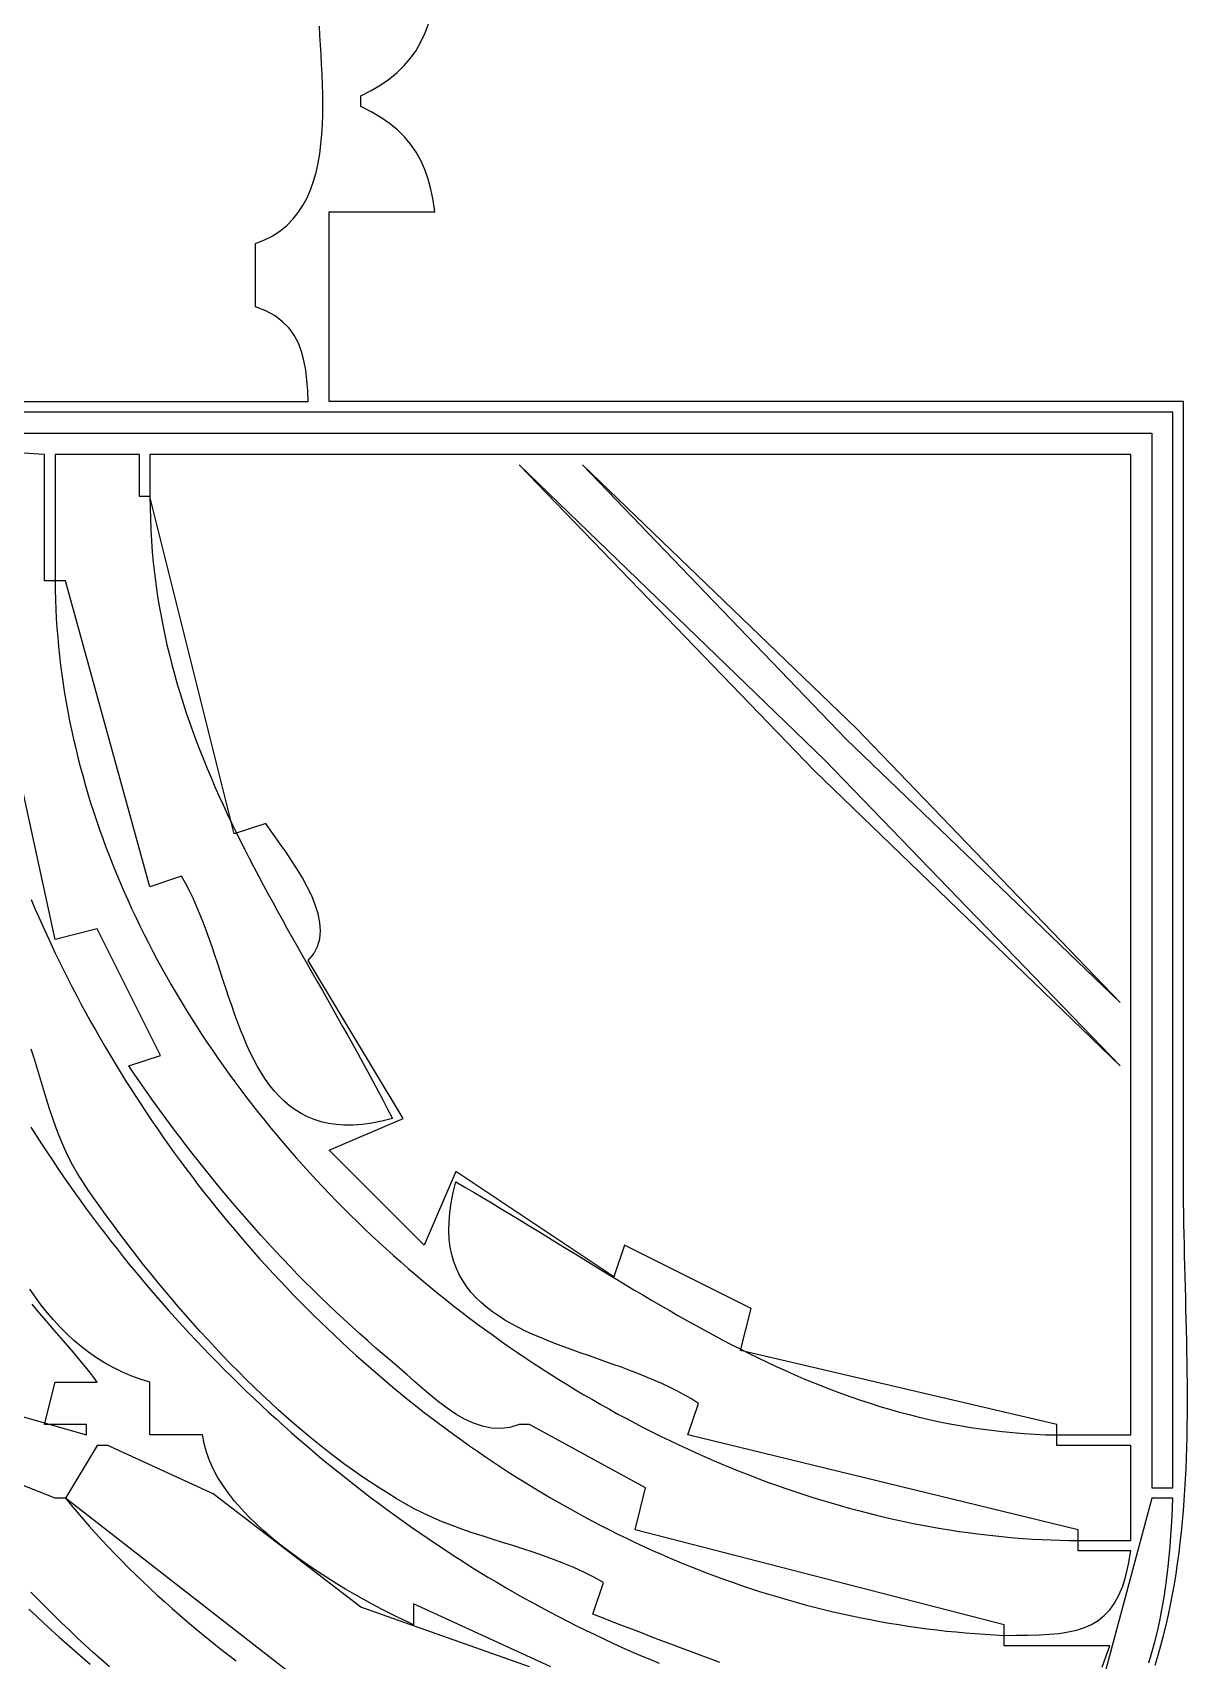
# Model space of a CAD drawing. Header units: metres. Extents: x 0 to 792, y 0 to 1224.
# Drawn here: x 504.9 to 614.4, y 294.6 to 449 of the extents above; entities that cross this region are included whole.
import ezdxf

# ---------------------------------------------------------------- set-up
doc = ezdxf.new("R2010")
doc.units = ezdxf.units.M

msp = doc.modelspace()

# ---------------------------------------------------------------- linework, layer by layer
for points in [[(492, 414), (531, 414), (530.9577, 415.0363), (530.8859, 416.0326), (530.773, 416.9852), (530.6074, 417.8905), (530.3776, 418.745), (530.072, 419.545), (529.679, 420.2869), (529.1872, 420.9672), (528.5849, 421.5823), (527.8607, 422.1285), (527.0029, 422.6022), (526, 423), (526, 429), (526.8604, 429.3312), (527.6429, 429.7302), (528.3509, 430.1932), (528.9879, 430.7163), (529.5574, 431.2957), (530.0629, 431.9274), (530.5078, 432.6075), (530.8956, 433.3323), (531.2298, 434.0978), (531.5138, 434.9002), (531.7512, 435.7356), (531.9453, 436.6001), (532.0997, 437.4898), (532.2179, 438.401), (532.3032, 439.3296), (532.3593, 440.2719), (532.3895, 441.2239), (532.3973, 442.1818), (532.3862, 443.1417), (532.3597, 444.0998), (532.3212, 445.0521), (532.2743, 445.9948), (532.2223, 446.9241), (532.1689, 447.836), (532.1173, 448.7267), (532.0712, 449.5924)], [(611.2963, 294.1624), (611.5832, 295.1052), (611.8527, 296.051), (612.1041, 297), (612.3406, 297.963), (612.5611, 298.9302), (612.7659, 299.9014), (612.9557, 300.8764), (613.1309, 301.8551), (613.292, 302.8373), (613.4395, 303.8227), (613.5739, 304.8113), (613.6959, 305.8028), (613.8057, 306.797), (613.904, 307.7938), (613.9913, 308.7931), (614.0681, 309.7946), (614.1349, 310.7981), (614.1921, 311.8035), (614.2404, 312.8106), (614.2802, 313.8192), (614.312, 314.8292), (614.3363, 315.8404), (614.3537, 316.8525), (614.3646, 317.8655), (614.3695, 318.8791), (614.3691, 319.8932), (614.3636, 320.9075), (614.3538, 321.922), (614.3401, 322.9364), (614.3229, 323.9506), (614.3029, 324.9643), (614.2804, 325.9774), (614.2561, 326.9898), (614.2304, 328.0012), (614.2038, 329.0115), (614.1769, 330.0205), (614.1502, 331.028), (614.1241, 332.0339), (614.0991, 333.0379), (614.0759, 334.0399), (614.0548, 335.0398), (614.0364, 336.0372), (614.0212, 337.0322), (614.0097, 338.0244), (614.0025, 339.0137), (614, 340), (614, 414), (533, 414), (533, 432), (543, 432), (542.8477, 433.1026), (542.6423, 434.1374), (542.3808, 435.1076), (542.06, 436.0167), (541.6769, 436.8679), (541.2284, 437.6647), (540.7114, 438.4104), (540.1229, 439.1083), (539.4598, 439.7619), (538.7191, 440.3745), (537.8975, 440.9495), (536.9922, 441.4902), (536, 442), (536, 443), (536.9875, 443.5058), (537.8888, 444.04), (538.7078, 444.6076), (539.4481, 445.2132), (540.1136, 445.8616), (540.7082, 446.5576), (541.2357, 447.3059), (541.6999, 448.1114), (542.1046, 448.9787), (542.4536, 449.9128)], [(490, 411), (611, 411), (611, 311), (613, 311), (613, 413), (492, 413)], [(606.2935, 293.9746), (606.6466, 294.969), (607, 296), (597, 296), (597, 297), (598.1644, 297.0024), (599.2657, 297.0146), (600.3049, 297.0446), (601.2827, 297.1002), (602.2, 297.1893), (603.0576, 297.3199), (603.8564, 297.4999), (604.5972, 297.7372), (605.2808, 298.0396), (605.9081, 298.4152), (606.48, 298.8717), (606.9972, 299.4172), (607.4605, 300.0594), (607.871, 300.8064), (608.2293, 301.6661), (608.5363, 302.6463), (608.7929, 303.7549), (609, 305), (604, 305), (604, 306), (609, 306), (609, 315), (602, 315), (602, 316), (609, 316), (609, 409), (516, 409), (516, 405), (515, 405), (515, 409), (507, 409), (507, 397), (506, 397), (506, 409), (490, 410)], [(504.7299, 366.7839), (505.0908, 365.9414), (505.4584, 365.1012), (505.8327, 364.2635), (506.2135, 363.4282), (506.6009, 362.5954), (506.9949, 361.7653), (507.3953, 360.9377), (507.8023, 360.1129), (508.2156, 359.2908), (508.6353, 358.4715), (509.0614, 357.655), (509.4937, 356.8415), (509.9324, 356.031), (510.3773, 355.2235), (510.8283, 354.4191), (511.2856, 353.6178), (511.7489, 352.8197), (512.2183, 352.0249), (512.6938, 351.2334), (513.1753, 350.4453), (513.6628, 349.6605), (514.1562, 348.8793), (514.6554, 348.1016), (515.1606, 347.3275), (515.6715, 346.5571), (516.1883, 345.7903), (516.7108, 345.0274), (517.239, 344.2682), (517.7728, 343.5129), (518.3123, 342.7616), (518.8574, 342.0142), (519.4081, 341.2709), (519.9643, 340.5317), (520.5259, 339.7966), (521.093, 339.0658), (521.6655, 338.3392), (522.2434, 337.617), (522.8266, 336.8991), (523.4151, 336.1857), (524.0088, 335.4768), (524.6078, 334.7724), (525.212, 334.0727), (525.8212, 333.3776), (526.4357, 332.6872), (527.0551, 332.0016), (527.6796, 331.3208), (528.3091, 330.645), (528.9436, 329.9741), (529.5829, 329.3081), (530.2272, 328.6473), (530.8763, 327.9915), (531.5302, 327.341), (532.1888, 326.6956), (532.8522, 326.0556), (533.5203, 325.4208), (534.193, 324.7915), (534.8704, 324.1677), (535.5523, 323.5493), (536.2388, 322.9365), (536.9298, 322.3293), (537.6253, 321.7279), (538.3251, 321.1321), (539.0294, 320.5422), (539.738, 319.9581), (540.451, 319.3799), (541.1682, 318.8076), (541.8897, 318.2414), (542.6153, 317.6812), (543.3451, 317.1272), (544.0791, 316.5794), (544.8172, 316.0378), (545.5593, 315.5025), (546.3054, 314.9736), (547.0555, 314.4511), (547.8095, 313.935), (548.5675, 313.4255), (549.3293, 312.9225), (550.0949, 312.4262), (550.8643, 311.9366), (551.6375, 311.4537), (552.4144, 310.9777), (553.195, 310.5085), (553.9792, 310.0462), (554.767, 309.5909), (555.5584, 309.1426), (556.3533, 308.7015), (557.1517, 308.2674), (557.9535, 307.8406), (558.7588, 307.421), (559.5674, 307.0087), (560.3794, 306.6038), (561.1947, 306.2064), (562.0132, 305.8164), (562.835, 305.434), (563.66, 305.0591), (564.4881, 304.6919), (565.3193, 304.3324), (566.1536, 303.9807), (566.9909, 303.6368), (567.8313, 303.3008), (568.6746, 302.9727), (569.5208, 302.6526), (570.3699, 302.3405), (571.2219, 302.0366), (572.0767, 301.7408), (572.9342, 301.4532), (573.7945, 301.1739), (574.6575, 300.9029), (575.5232, 300.6403), (576.3914, 300.3862), (577.2623, 300.1405), (578.1357, 299.9034), (579.0117, 299.6749), (579.8901, 299.4551), (580.7709, 299.244), (581.6541, 299.0417), (582.5397, 298.8482), (583.4277, 298.6636), (584.3179, 298.4879), (585.2104, 298.3213), (586.105, 298.1637), (587.0019, 298.0152), (587.9009, 297.8759), (588.8019, 297.7459), (589.7051, 297.6251), (590.6103, 297.5137), (591.5174, 297.4116), (592.4265, 297.3191), (593.3375, 297.236), (594.2504, 297.1625), (595.1651, 297.0986), (596.0817, 297.0444), (597, 297), (597, 298), (562, 307), (563, 311), (552, 317), (551, 317), (550.1286, 316.7222), (549.2585, 316.6115), (548.3917, 316.6515), (547.5302, 316.8259), (546.6762, 317.1182), (545.8317, 317.512), (544.9988, 317.991), (544.1794, 318.5387), (543.3758, 319.1387), (542.59, 319.7748), (541.824, 320.4304), (541.08, 321.0891), (540.3599, 321.7346), (539.6659, 322.3506), (539, 322.9205), (538.2134, 323.5804), (537.4339, 324.2465), (536.6612, 324.9187), (535.8954, 325.597), (535.1363, 326.2812), (534.3838, 326.9714), (533.638, 327.6674), (532.8988, 328.3692), (532.166, 329.0768), (531.4396, 329.7902), (530.7196, 330.5091), (530.0059, 331.2336), (529.2983, 331.9637), (528.5969, 332.6993), (527.9015, 333.4402), (527.2122, 334.1866), (526.5287, 334.9382), (525.8512, 335.6951), (525.1794, 336.4572), (524.5133, 337.2245), (523.853, 337.9968), (523.1981, 338.7742), (522.5489, 339.5565), (521.905, 340.3437), (521.2666, 341.1359), (520.6334, 341.9328), (520.0055, 342.7344), (519.3828, 343.5408), (518.7652, 344.3518), (518.1526, 345.1674), (517.545, 345.9875), (516.9423, 346.812), (516.3444, 347.641), (515.7513, 348.4744), (515.1629, 349.312), (514.5792, 350.1539), (514, 351), (517, 352), (511, 364), (507, 363), (497, 409)], [(551, 408), (579, 379), (608, 351), (580, 380), (551, 408)], [(557, 408), (582, 382), (608, 357), (583, 383), (557, 408)], [(516, 405), (516.0116, 403.9318), (516.0406, 402.8745), (516.0865, 401.8278), (516.149, 400.7913), (516.2278, 399.765), (516.3225, 398.7484), (516.4329, 397.7414), (516.5586, 396.7436), (516.6993, 395.7549), (516.8547, 394.775), (517.0244, 393.8035), (517.2081, 392.8404), (517.4056, 391.8852), (517.6164, 390.9378), (517.8402, 389.9979), (518.0768, 389.0653), (518.3259, 388.1396), (518.587, 387.2206), (518.8598, 386.3081), (519.1441, 385.4019), (519.4395, 384.5016), (519.7458, 383.6069), (520.0624, 382.7178), (520.3893, 381.8338), (520.7259, 380.9547), (521.0721, 380.0804), (521.4274, 379.2104), (521.7916, 378.3446), (522.1643, 377.4828), (522.5452, 376.6245), (522.9341, 375.7697), (523.3304, 374.918), (523.7341, 374.0692), (524.1446, 373.223), (524.5617, 372.3792), (524.9851, 371.5375), (525.4144, 370.6977), (525.8494, 369.8595), (526.2897, 369.0226), (526.7349, 368.1868), (527.1848, 367.3518), (527.639, 366.5175), (528.0973, 365.6834), (528.5592, 364.8494), (529.0245, 364.0152), (529.4928, 363.1806), (529.9639, 362.3453), (530.4373, 361.509), (530.9128, 360.6715), (531.39, 359.8325), (531.8687, 358.9918), (532.3485, 358.1492), (532.829, 357.3042), (533.3101, 356.4568), (533.7912, 355.6066), (534.2721, 354.7535), (534.7526, 353.897), (535.2322, 353.0371), (535.7106, 352.1733), (536.1875, 351.3056), (536.6627, 350.4335), (537.1357, 349.5569), (537.6062, 348.6755), (538.074, 347.7891), (538.5387, 346.8973), (539, 346), (538.0008, 345.753), (537.0489, 345.5703), (536.1426, 345.4499), (535.2804, 345.3896), (534.4608, 345.3876), (533.6821, 345.4417), (532.9428, 345.5498), (532.2414, 345.7101), (531.5763, 345.9204), (530.9458, 346.1787), (530.3486, 346.4829), (529.7829, 346.8311), (529.2472, 347.2212), (528.74, 347.6512), (528.2597, 348.119), (527.8047, 348.6226), (527.3735, 349.16), (526.9645, 349.7291), (526.5761, 350.3279), (526.2068, 350.9543), (525.855, 351.6064), (525.5192, 352.2821), (525.1977, 352.9793), (524.8891, 353.6961), (524.5917, 354.4304), (524.304, 355.1801), (524.0244, 355.9432), (523.7514, 356.7178), (523.4834, 357.5017), (523.2189, 358.2929), (522.9562, 359.0894), (522.6938, 359.8892), (522.4301, 360.6902), (522.1637, 361.4903), (521.8928, 362.2877), (521.6161, 363.0801), (521.3318, 363.8656), (521.0384, 364.6422), (520.7344, 365.4078), (520.4181, 366.1604), (520.0882, 366.898), (519.7428, 367.6184), (519.3806, 368.3198), (519, 369), (516, 368), (508, 397), (507, 397), (507.0132, 396.1058), (507.0382, 395.2128), (507.0747, 394.321), (507.1228, 393.4304), (507.1823, 392.5411), (507.2532, 391.6532), (507.3354, 390.7667), (507.4288, 389.8816), (507.5333, 388.998), (507.6488, 388.1161), (507.7753, 387.2357), (507.9127, 386.3571), (508.0609, 385.4802), (508.2198, 384.605), (508.3893, 383.7318), (508.5694, 382.8605), (508.76, 381.9911), (508.961, 381.1237), (509.1723, 380.2585), (509.3938, 379.3954), (509.6255, 378.5344), (509.8673, 377.6758), (510.1191, 376.8194), (510.3807, 375.9654), (510.6523, 375.1138), (510.9336, 374.2647), (511.2245, 373.4182), (511.5251, 372.5742), (511.8352, 371.7328), (512.1547, 370.8942), (512.4836, 370.0583), (512.8218, 369.2253), (513.1691, 368.3951), (513.5256, 367.5678), (513.8911, 366.7436), (514.2656, 365.9223), (514.6489, 365.1042), (515.041, 364.2892), (515.4419, 363.4775), (515.8514, 362.669), (516.2694, 361.8638), (516.6959, 361.062), (517.1308, 360.2636), (517.5741, 359.4687), (518.0255, 358.6774), (518.4851, 357.8897), (518.9528, 357.1056), (519.4285, 356.3253), (519.9121, 355.5487), (520.4035, 354.776), (520.9027, 354.0071), (521.4095, 353.2422), (521.924, 352.4813), (522.4459, 351.7244), (522.9753, 350.9717), (523.5121, 350.2231), (524.0561, 349.4787), (524.6073, 348.7387), (525.1656, 348.0029), (525.731, 347.2716), (526.3033, 346.5447), (526.8824, 345.8223), (527.4684, 345.1045), (528.061, 344.3913), (528.6603, 343.6827), (529.2662, 342.9789), (529.8785, 342.2799), (530.4972, 341.5857), (531.1222, 340.8965), (531.7535, 340.2122), (532.3909, 339.5329), (533.0343, 338.8586), (533.6838, 338.1895), (534.3391, 337.5256), (535.0003, 336.8669), (535.6673, 336.2135), (536.3399, 335.5655), (537.0181, 334.9229), (537.7018, 334.2857), (538.3909, 333.6541), (539.0853, 333.028), (539.7851, 332.4076), (540.49, 331.7928), (541.2, 331.1838), (541.9151, 330.5806), (542.6351, 329.9833), (543.3599, 329.3919), (544.0896, 328.8064), (544.824, 328.227), (545.5629, 327.6537), (546.3065, 327.0865), (547.0544, 326.5255), (547.8068, 325.9707), (548.5635, 325.4223), (549.3244, 324.8802), (550.0894, 324.3446), (550.8585, 323.8154), (551.6316, 323.2928), (552.4086, 322.7767), (553.1894, 322.2673), (553.974, 321.7646), (554.7622, 321.2687), (555.554, 320.7796), (556.3493, 320.2973), (557.148, 319.822), (557.9501, 319.3537), (558.7554, 318.8924), (559.5639, 318.4382), (560.3755, 317.9912), (561.1902, 317.5513), (562.0077, 317.1188), (562.8282, 316.6936), (563.6514, 316.2757), (564.4773, 315.8653), (565.3058, 315.4624), (566.1369, 315.067), (566.9704, 314.6792), (567.8063, 314.2991), (568.6445, 313.9267), (569.4849, 313.5621), (570.3275, 313.2054), (571.1721, 312.8565), (572.0187, 312.5155), (572.8672, 312.1826), (573.7175, 311.8577), (574.5695, 311.5409), (575.4232, 311.2323), (576.2785, 310.9319), (577.1353, 310.6398), (577.9935, 310.356), (578.853, 310.0807), (579.7138, 309.8137), (580.5758, 309.5553), (581.4388, 309.3055), (582.3029, 309.0643), (583.1679, 308.8317), (584.0338, 308.6079), (584.9004, 308.3929), (585.7677, 308.1867), (586.6357, 307.9894), (587.5041, 307.8011), (588.3731, 307.6218), (589.2424, 307.4515), (590.112, 307.2904), (590.9818, 307.1385), (591.8517, 306.9958), (592.7217, 306.8624), (593.5917, 306.7384), (594.4615, 306.6237), (595.3312, 306.5186), (596.2006, 306.4229), (597.0697, 306.3369), (597.9383, 306.2604), (598.8064, 306.1937), (599.674, 306.1367), (600.5408, 306.0895), (601.4069, 306.0522), (602.2722, 306.0248), (603.1366, 306.0074), (604, 306), (604, 307), (567, 316), (568, 319), (567.3447, 319.4139), (566.6678, 319.8075), (565.9712, 320.1825), (565.257, 320.5404), (564.527, 320.8828), (563.7833, 321.2112), (563.0278, 321.5272), (562.2625, 321.8325), (561.4893, 322.1286), (560.7102, 322.4171), (559.9271, 322.6995), (559.1421, 322.9775), (558.3571, 323.2526), (557.5741, 323.5264), (556.795, 323.8005), (556.0218, 324.0765), (555.2565, 324.3559), (554.501, 324.6403), (553.7573, 324.9314), (553.0273, 325.2307), (552.3131, 325.5397), (551.6165, 325.8601), (550.9397, 326.1934), (550.2844, 326.5413), (549.6527, 326.9052), (549.0466, 327.2869), (548.468, 327.6878), (547.9189, 328.1095), (547.4013, 328.5537), (546.917, 329.0218), (546.4682, 329.5156), (546.0567, 330.0365), (545.6844, 330.5861), (545.3535, 331.1661), (545.0659, 331.778), (544.8234, 332.4234), (544.6281, 333.1039), (544.4819, 333.821), (544.3869, 334.5764), (544.3449, 335.3715), (544.358, 336.2081), (544.4281, 337.0877), (544.5571, 338.0118), (544.7471, 338.982), (545, 340), (545.8706, 339.4964), (546.737, 338.9901), (547.5997, 338.4813), (548.4586, 337.9705), (549.3141, 337.4578), (550.1665, 336.9438), (551.0159, 336.4286), (551.8625, 335.9127), (552.7066, 335.3964), (553.5485, 334.8799), (554.3883, 334.3636), (555.2263, 333.8479), (556.0627, 333.3331), (556.8978, 332.8195), (557.7317, 332.3074), (558.5648, 331.7972), (559.3971, 331.2892), (560.2291, 330.7838), (561.0608, 330.2812), (561.8925, 329.7818), (562.7245, 329.286), (563.557, 328.794), (564.3902, 328.3062), (565.2244, 327.8229), (566.0597, 327.3445), (566.8964, 326.8713), (567.7347, 326.4036), (568.5749, 325.9417), (569.4172, 325.486), (570.2618, 325.0368), (571.109, 324.5945), (571.959, 324.1593), (572.8119, 323.7316), (573.6681, 323.3118), (574.5278, 322.9001), (575.3911, 322.4969), (576.2584, 322.1025), (577.1299, 321.7173), (578.0057, 321.3416), (578.8862, 320.9757), (579.7715, 320.62), (580.6619, 320.2747), (581.5576, 319.9402), (582.4588, 319.6169), (583.3658, 319.3051), (584.2788, 319.005), (585.198, 318.7171), (586.1237, 318.4417), (587.056, 318.179), (587.9953, 317.9295), (588.9417, 317.6934), (589.8955, 317.4712), (590.8569, 317.263), (591.8261, 317.0693), (592.8034, 316.8904), (593.789, 316.7266), (594.7832, 316.5782), (595.786, 316.4456), (596.7979, 316.3292), (597.819, 316.2291), (598.8495, 316.1459), (599.8896, 316.0797), (600.9397, 316.0309), (602, 316), (602, 317), (572, 324), (573, 328), (561, 334), (560, 331), (545, 341), (542, 334), (533, 343), (540, 346), (531, 361), (531.5341, 361.6328), (531.898, 362.318), (532.1066, 363.0486), (532.1745, 363.8173), (532.1166, 364.6168), (531.9477, 365.4401), (531.6826, 366.2798), (531.3362, 367.1288), (530.9232, 367.9799), (530.4584, 368.8259), (529.9567, 369.6595), (529.4329, 370.4737), (528.9017, 371.2612), (528.378, 372.0147), (527.8766, 372.7272), (527.4123, 373.3913), (527, 374), (524, 373), (516, 405)], [(509.628, 339.9961), (509.1181, 340.7941), (508.6505, 341.6161), (508.2207, 342.4599), (507.8244, 343.3234), (507.4573, 344.2046), (507.1149, 345.1013), (506.7931, 346.0115), (506.4873, 346.9331), (506.1933, 347.8639), (505.9068, 348.802), (505.6233, 349.7452), (505.3385, 350.6915), (505.048, 351.6387), (504.7476, 352.5847)], [(504.7138, 345.2051), (505.2127, 344.4137), (505.7183, 343.6249), (506.2305, 342.8388), (506.7494, 342.0555), (507.2749, 341.275), (507.8068, 340.4974), (508.3453, 339.7228), (508.8901, 338.9511), (509.4413, 338.1826), (509.9988, 337.4172), (510.5626, 336.655), (511.1326, 335.896), (511.7088, 335.1405), (512.291, 334.3883), (512.8793, 333.6396), (513.4736, 332.8944), (514.0739, 332.1528), (514.6801, 331.4148), (515.2921, 330.6806), (515.9099, 329.9502), (516.5334, 329.2236), (517.1627, 328.501), (517.7976, 327.7823), (518.438, 327.0676), (519.0841, 326.3571), (519.7356, 325.6508), (520.3925, 324.9486), (521.0548, 324.2508), (521.7225, 323.5573), (522.3954, 322.8683), (523.0736, 322.1837), (523.757, 321.5037), (524.4454, 320.8284), (525.139, 320.1577), (525.8376, 319.4917), (526.5411, 318.8306), (527.2496, 318.1743), (527.9629, 317.523), (528.6811, 316.8767), (529.404, 316.2354), (530.1317, 315.5993), (530.864, 314.9684), (531.6009, 314.3427), (532.3424, 313.7224), (533.0884, 313.1074), (533.8388, 312.4979), (534.5937, 311.894), (535.3529, 311.2955), (536.1164, 310.7028), (536.8842, 310.1157), (537.6561, 309.5344), (538.4322, 308.959), (539.2125, 308.3895), (539.9967, 307.8259), (540.785, 307.2683), (541.5772, 306.7169), (542.3732, 306.1715), (543.1732, 305.6325), (543.9769, 305.0997), (544.7843, 304.5732), (545.5955, 304.0532), (546.4103, 303.5396), (547.2286, 303.0326), (548.0505, 302.5322), (548.8759, 302.0384), (549.7047, 301.5514), (550.5368, 301.0712), (551.3723, 300.5978), (552.2111, 300.1314), (553.0531, 299.6719), (553.8983, 299.2195), (554.7465, 298.7742), (555.5979, 298.3361), (556.4523, 297.9053), (557.3096, 297.4818), (558.1698, 297.0656), (559.0329, 296.6569), (559.8989, 296.2556), (560.7675, 295.862), (561.6389, 295.4759), (562.513, 295.0976), (563.3896, 294.727), (564.2688, 294.3642)], [(570.0463, 294.4293), (569.1094, 294.7691), (568.1743, 295.1123), (567.2408, 295.4587), (566.3091, 295.8078), (565.3791, 296.1592), (564.4509, 296.5124), (563.5243, 296.867), (562.5994, 297.2225), (561.6762, 297.5786), (560.7546, 297.9349), (559.8348, 298.2908), (558.9165, 298.646), (558, 299), (559, 302), (558.073, 302.5155), (557.1353, 302.9891), (556.1882, 303.4254), (555.2334, 303.8287), (554.2723, 304.2039), (553.3064, 304.5553), (552.3373, 304.8875), (551.3664, 305.2053), (550.3952, 305.513), (549.4253, 305.8152), (548.4581, 306.1166), (547.4951, 306.4218), (546.538, 306.7351), (545.588, 307.0613), (544.6469, 307.4049), (543.716, 307.7705), (542.7969, 308.1626), (541.891, 308.5858), (541, 309.0447), (540.1794, 309.4995), (539.36, 309.9746), (538.5421, 310.4692), (537.7261, 310.9827), (536.912, 311.5146), (536.1003, 312.0641), (535.2912, 312.6307), (534.4849, 313.2138), (533.6817, 313.8128), (532.8819, 314.427), (532.0858, 315.0558), (531.2936, 315.6986), (530.5056, 316.3549), (529.722, 317.0239), (528.9432, 317.7051), (528.1694, 318.3979), (527.4009, 319.1016), (526.6379, 319.8156), (525.8808, 320.5394), (525.1297, 321.2723), (524.3849, 322.0136), (523.6468, 322.7629), (522.9156, 323.5194), (522.1915, 324.2825), (521.4749, 325.0517), (520.7659, 325.8263), (520.065, 326.6057), (519.3722, 327.3893), (518.688, 328.1765), (518.0125, 328.9666), (517.3461, 329.7591), (516.689, 330.5534), (516.0415, 331.3487), (515.4038, 332.1446), (514.7762, 332.9403), (514.1591, 333.7354), (513.5526, 334.5291), (512.957, 335.3208), (512.3726, 336.11), (511.7997, 336.896), (511.2385, 337.6782), (510.6893, 338.4561), (510.1524, 339.2289), (509.6281, 339.9961)], [(554, 294), (541, 300), (541, 298), (540.2943, 298.3343), (539.5514, 298.6959), (538.7755, 299.0839), (537.9709, 299.4977), (537.1417, 299.9363), (536.2923, 300.3992), (535.427, 300.8855), (534.5501, 301.3946), (533.6657, 301.9256), (532.7782, 302.4777), (531.8918, 303.0504), (531.0109, 303.6427), (530.1396, 304.254), (529.2823, 304.8835), (528.4432, 305.5304), (527.6266, 306.1941), (526.8367, 306.8737), (526.0779, 307.5685), (525.3544, 308.2777), (524.6704, 309.0006), (524.0303, 309.7365), (523.4383, 310.4846), (522.8987, 311.2442), (522.4157, 312.0144), (521.9936, 312.7946), (521.6367, 313.584), (521.3493, 314.3819), (521.1356, 315.1874), (521, 316), (516, 316), (516, 321), (515.0776, 321.2859), (514.1875, 321.6144), (513.3287, 321.9838), (512.5005, 322.3927), (511.7018, 322.8396), (510.9317, 323.323), (510.1894, 323.8414), (509.474, 324.3933), (508.7846, 324.9773), (508.1202, 325.5918), (507.4799, 326.2353), (506.8629, 326.9064), (506.2683, 327.6035), (505.6951, 328.3253), (505.1425, 329.07), (504.6095, 329.8364)], [(503, 318), (510, 316), (510, 317), (506, 317), (507, 321), (511, 321), (510.6895, 321.4426), (510.3075, 321.9444), (509.8609, 322.501), (509.3571, 323.1082), (508.8031, 323.7615), (508.206, 324.4566), (507.573, 325.1891), (506.9112, 325.9549), (506.2278, 326.7493), (505.5299, 327.5683), (504.8245, 328.4073)], [(552, 294), (536, 299.6875), (522, 310.436), (512, 315), (511, 315), (508, 310), (507, 310), (502, 312)], [(508, 310), (508.5432, 309.3348), (509.0992, 308.6707), (509.6678, 308.0077), (510.2488, 307.3459), (510.842, 306.6855), (511.4473, 306.0267), (512.0643, 305.3694), (512.6929, 304.7139), (513.333, 304.0604), (513.9842, 303.4088), (514.6464, 302.7594), (515.3194, 302.1122), (516.003, 301.4675), (516.6969, 300.8253), (517.4011, 300.1857), (518.1152, 299.5489), (518.8392, 298.9151), (519.5727, 298.2843), (520.3155, 297.6566), (521.0676, 297.0323), (521.8286, 296.4114), (522.5984, 295.7941), (523.3768, 295.1804), (524.1636, 294.5705)], [(535, 289), (508, 310)], [(610.6959, 294.4086), (611.0006, 295.3807), (611.2765, 296.3709), (611.5252, 297.3754), (611.7483, 298.3904), (611.9474, 299.412), (612.124, 300.4365), (612.2798, 301.4601), (612.4162, 302.4789), (612.5348, 303.489), (612.6373, 304.4868), (612.7251, 305.4684), (612.7999, 306.43), (612.8632, 307.3678), (612.9166, 308.2779), (612.9617, 309.1565), (613, 310), (611, 310), (604, 284)], [(512.1533, 294.0189), (511.384, 294.698), (510.62, 295.3844), (509.8613, 296.0778), (509.108, 296.7777), (508.3599, 297.4838), (507.6171, 298.1955), (506.8796, 298.9126), (506.1474, 299.6346), (505.4205, 300.361), (504.6988, 301.0916)], [(504.518, 299.481), (505.2321, 298.8138), (505.9505, 298.151), (506.6731, 297.4927), (507.3999, 296.839), (508.1307, 296.1898), (508.8657, 295.5452), (509.6047, 294.9052), (510.3478, 294.2698)]]:
    msp.add_lwpolyline(points)

doc.saveas('drawing.dxf')
